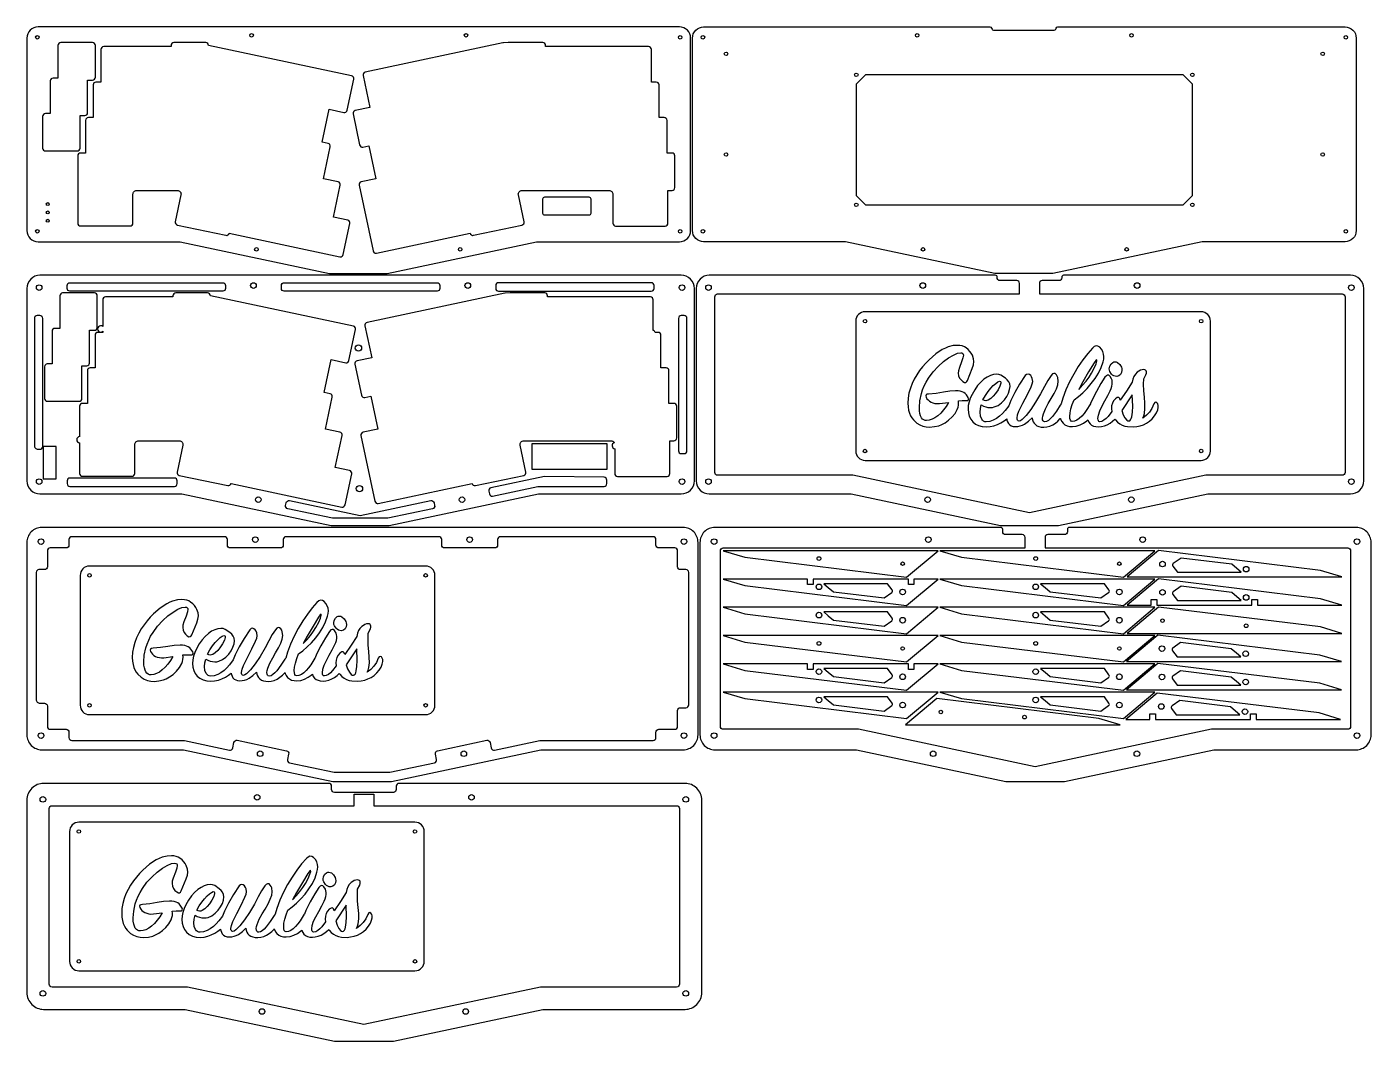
# Model space of a CAD drawing. Extents: x -1 to 1100, y 31 to 580.
# Drawn here: x -1 to 720, y 31 to 576 of the extents above; entities that cross this region are included whole.
import ezdxf

# ---------------------------------------------------------------- set-up
doc = ezdxf.new("R2010")
doc.units = 0
doc.header["$MEASUREMENT"] = 0
doc.layers.get('0').update_dxf_attribs({"linetype": 'CONTINUOUS'})
doc.layers.add('LAYER_1', color=7, linetype='CONTINUOUS')

msp = doc.modelspace()

# ---------------------------------------------------------------- linework, layer by layer
at = {"linetype": 'Continuous'}
for p, q in [((449.15, 549.84), (444.15, 544.84)), ((624.55, 544.84), (619.55, 549.84)), ((619.55, 549.84), (619.55, 549.84)), ((449.15, 480.1), (444.15, 485.1)), ((619.55, 480.1), (624.55, 485.1)), ((624.55, 485.1), (624.55, 485.1))]:
    msp.add_line(p, q, dxfattribs=at)
for points in [[(5, 575.61, 0.414214), (-1, 569.61), (-1, 565.11), (-1, 470.77), (-1, 466.27, 0.414214), (5, 460.27), (9.5, 460.27), (81.19, 460.27), (161.34, 443.23), (176.87, 443.23), (192.4, 443.23), (272.55, 460.27), (344.74, 460.27), (349.24, 460.27, 0.414214), (355.24, 466.27), (355.24, 470.77), (355.24, 569.61, 0.414214), (349.24, 575.61), (182.22, 575.61), (171.52, 575.61), (9.5, 575.61)], [(514.82, 575.61), (515.85, 575.61, -0.336584), (516.81, 574.88, 0.336584), (518.26, 573.78), (527.26, 573.78), (540.96, 573.78), (549.96, 573.78, 0.336584), (551.4, 574.88, -0.336584), (552.37, 575.61), (553.39, 575.61), (706.48, 575.61, -0.414214), (712.48, 569.61), (712.48, 470.77), (712.48, 466.27, -0.414214), (706.48, 460.27), (701.98, 460.27), (629.78, 460.27), (549.63, 443.23), (534.11, 443.23), (518.58, 443.23), (438.43, 460.27), (366.74, 460.27), (362.24, 460.27, -0.414214), (356.24, 466.27), (356.24, 470.77), (356.24, 565.11), (356.24, 569.61, -0.414214), (362.24, 575.61), (366.74, 575.61)], [(31.6, 529.53), (31.6, 547.08), (34.26, 547.08, 0.414214), (35.76, 548.58), (35.76, 565.64, 0.414214), (34.26, 567.14), (17.2, 567.14, 0.414214), (15.7, 565.64), (15.7, 548.09), (13.04, 548.09, 0.414214), (11.54, 546.59), (11.54, 529.04), (8.97, 529.04, 0.414214), (7.47, 527.54), (7.47, 510.48, 0.414214), (8.97, 508.98), (26.03, 508.98, 0.414214), (27.53, 510.48), (27.53, 528.03), (30.1, 528.03, 0.414214)], [(173.27, 549.31), (96.47, 565.63), (96.47, 565.64, 0.414214), (94.97, 567.14), (77.91, 567.14, 0.414214), (76.41, 565.64), (76.41, 565), (40.22, 565, 0.414214), (38.72, 563.5), (38.72, 545.95), (36.06, 545.95, 0.414214), (34.56, 544.45), (34.56, 526.9), (31.99, 526.9, 0.414214), (30.49, 525.4), (30.49, 507.85), (27.82, 507.85, 0.414214), (26.32, 506.35), (26.32, 470.24, 0.414214), (27.82, 468.74), (54.42, 468.74, 0.414214), (55.92, 470.24), (55.92, 485.79, -0.414214), (57.92, 487.79), (79.76, 487.79, -0.476976), (81.71, 485.37), (78.66, 471, 0.414214), (79.82, 469.22), (105.81, 463.7, 0.414214), (107.59, 464.85), (107.59, 464.85), (167.01, 452.22, 0.414214), (168.79, 453.38), (172.33, 470.07, 0.414214), (171.18, 471.85), (163.55, 473.47), (167.19, 490.64, 0.414214), (166.04, 492.42), (158.2, 494.08), (161.84, 511.25, 0.414214), (160.69, 513.03), (157.5, 513.71), (161.25, 531.35), (169.1, 529.68, 0.414214), (170.88, 530.84), (174.42, 547.53, 0.414214)], [(264.69, 469.22, 0.414214), (265.85, 471), (262.8, 485.37, -0.476976), (264.75, 487.79), (311.5, 487.79, -0.414214), (313.5, 485.79), (313.5, 470.19, 0.414214), (315, 468.69), (341.6, 468.69, 0.414214), (343.1, 470.19), (343.1, 487.79), (345.27, 487.79, 0.414214), (346.77, 489.29), (346.77, 506.35, 0.414214), (345.27, 507.85), (342.59, 507.85), (342.59, 525.4, 0.414214), (341.09, 526.9), (338.33, 526.9), (338.33, 544.45, 0.414214), (336.83, 545.95), (334.16, 545.95), (334.16, 563.5, 0.414214), (332.66, 565), (277.43, 565), (277.43, 565.64, 0.414214), (275.93, 567.14), (257.4, 567.14, 0.010008), (257.34, 567.14), (254.75, 567.03, 0.042377), (254.5, 567), (180.56, 551.29, 0.414214), (179.41, 549.51), (183.06, 532.33), (175.21, 530.67, 0.414214), (174.06, 528.89), (177.6, 512.2, 0.414214), (179.38, 511.04), (182.57, 511.72), (186.32, 494.08), (178.47, 492.41, 0.414214), (177.32, 490.64), (184.83, 455.31, 0.414214), (186.6, 454.15), (236.92, 464.85, 0.413431), (238.7, 463.7)], [(6, 442.23, 0.414214), (-1, 435.23), (-1, 430.73), (-1, 336.39), (-1, 331.89, 0.414214), (6, 324.89), (10.5, 324.89), (82.09, 324.89), (162.24, 307.86), (177.87, 307.86), (193.5, 307.86), (273.65, 324.89), (345.74, 324.89), (350.24, 324.89, 0.414214), (357.24, 331.89), (357.24, 336.39), (357.24, 435.23, 0.414214), (350.24, 442.23), (183.22, 442.23), (172.52, 442.23), (10.5, 442.23)], [(105.6, 435.23, -0.414214), (104.1, 433.73), (22.1, 433.73, -0.414214), (20.6, 435.23), (20.6, 436.73, -0.414214), (22.1, 438.23), (104.1, 438.23, -0.414214), (105.6, 436.73)], [(220.64, 435.23, -0.414214), (219.14, 433.73), (137.1, 433.73, -0.414214), (135.6, 435.23), (135.6, 436.73, -0.414214), (137.1, 438.23), (219.14, 438.23, -0.414214), (220.64, 436.73)], [(335.64, 436.73, 0.414214), (334.14, 438.23), (252.14, 438.23, 0.414214), (250.64, 436.73), (250.64, 435.23, 0.414214), (252.14, 433.73), (334.14, 433.73, 0.414214), (335.64, 435.23)], [(32.6, 395.15), (32.6, 412.7), (35.26, 412.7, 0.414214), (36.76, 414.2), (36.76, 431.26, 0.414214), (35.26, 432.76), (18.2, 432.76, 0.414214), (16.7, 431.26), (16.7, 413.71), (14.04, 413.71, 0.414214), (12.54, 412.21), (12.54, 394.66), (9.97, 394.66, 0.414214), (8.47, 393.16), (8.47, 376.1, 0.414214), (9.97, 374.6), (27.03, 374.6, 0.414214), (28.53, 376.1), (28.53, 393.65), (31.1, 393.65, 0.414214)], [(4.5, 420.63, 0.414214), (3, 419.13), (3, 350.86, 0.414214), (5, 348.86), (6, 348.86, 0.414214), (7.5, 350.36), (7.5, 419.13, 0.414214), (6, 420.63)], [(351.74, 346.49, 0.414214), (353.24, 347.99), (353.24, 419.13, 0.414214), (351.74, 420.63), (350.24, 420.63, 0.414214), (348.74, 419.13), (348.74, 347.99, 0.414214), (350.24, 346.49)], [(448.85, 342.9), (629.25, 342.9, 0.414214), (634.25, 347.9), (634.25, 417.64, 0.414214), (629.25, 422.64), (448.85, 422.64, 0.414214), (443.85, 417.64), (443.85, 347.9, 0.414214)], [(137.88, 318.66), (138.19, 320.12, -0.414214), (139.97, 321.28), (177.87, 313.22), (215.77, 321.28, -0.414214), (217.55, 320.12), (217.86, 318.66, -0.414214), (216.71, 316.88), (192.77, 311.79), (162.97, 311.79), (139.03, 316.88, -0.414214)], [(7, 306.86, 0.414214), (-1, 298.86), (-1, 294.36), (-1, 200.02), (-1, 195.52, 0.414214), (7, 187.52), (11.5, 187.52), (82.98, 187.52), (163.13, 170.48), (178.87, 170.48), (194.61, 170.48), (274.76, 187.52), (346.74, 187.52), (351.24, 187.52, 0.414214), (359.24, 195.52), (359.24, 298.86, 0.414214), (351.24, 306.86), (184.22, 306.86), (173.52, 306.86), (11.5, 306.86)], [(11.5, 198.52), (16.97, 198.52), (20.1, 198.52, -0.414214), (21.6, 197.02), (21.6, 194.02, 0.414214), (23.1, 192.52), (83.51, 192.52), (107.75, 187.36, 0.414214), (109.53, 188.52), (110.16, 191.45, -0.414214), (111.94, 192.61), (138.35, 186.99, -0.414214), (139.5, 185.22), (138.88, 182.28, 0.414214), (140.03, 180.5), (163.97, 175.41), (193.77, 175.41), (217.71, 180.5, 0.414214), (218.86, 182.28), (218.24, 185.22, -0.414214), (219.39, 186.99), (245.8, 192.61, -0.414214), (247.58, 191.45), (248.21, 188.52, 0.414214), (249.99, 187.36), (274.23, 192.52), (335.14, 192.52, 0.414214), (336.64, 194.02), (336.64, 197.02, -0.414214), (338.14, 198.52), (346.74, 198.52, 0.414214), (348.24, 200.02), (348.24, 208.61, -0.414214), (349.74, 210.11), (352.74, 210.11, 0.414214), (354.24, 211.61), (354.24, 282.76, 0.414214), (352.74, 284.26), (349.74, 284.26, -0.414214), (348.24, 285.76), (348.24, 294.36, 0.414214), (346.74, 295.86), (338.14, 295.86, -0.414214), (336.64, 297.36), (336.64, 300.36, 0.414214), (335.14, 301.86), (253.14, 301.86, 0.414214), (251.64, 300.36), (251.64, 297.36, -0.414214), (250.14, 295.86), (223.14, 295.86, -0.414214), (221.64, 297.36), (221.64, 300.36, 0.414214), (220.14, 301.86), (138.1, 301.86, 0.414214), (136.6, 300.36), (136.6, 297.36, -0.414214), (135.1, 295.86), (108.1, 295.86, -0.414214), (106.6, 297.36), (106.6, 300.36, 0.414214), (105.1, 301.86), (23.1, 301.86, 0.414214), (21.6, 300.36), (21.6, 297.36, -0.414214), (20.1, 295.86), (11.5, 295.86, 0.414214), (10, 294.36), (10, 285.76, -0.414214), (8.5, 284.26), (5.5, 284.26, 0.414214), (4, 282.76), (4, 214.49, 0.414214), (6, 212.49), (8.5, 212.49, -0.414214), (10, 210.99), (10, 210.11), (10, 200.02, 0.414214)], [(614.31, 287.54, 0.422708), (614.08, 286.13), (616.57, 282.79), (650.77, 282.79), (648.43, 284.78), (645.67, 287.12), (618.47, 290.46)], [(32.6, 206.4), (213, 206.4, 0.414214), (218, 211.4), (218, 281.14, 0.414214), (213, 286.14), (32.6, 286.14, 0.414214), (27.6, 281.14), (27.6, 211.4, 0.414214)], [(463.23, 271.92, 0.422708), (463.45, 273.34), (460.97, 276.68), (426.77, 276.68), (429.11, 274.69), (431.86, 272.34), (459.06, 269.01)], [(579.57, 271.92, 0.422708), (579.79, 273.34), (577.31, 276.68), (543.11, 276.68), (545.45, 274.69), (548.2, 272.34), (575.4, 269.01)], [(614.31, 272.36, 0.422708), (614.08, 270.95), (616.57, 267.61), (650.77, 267.61), (648.43, 269.6), (645.67, 271.94), (618.47, 275.28)], [(463.23, 256.74, 0.422708), (463.45, 258.16), (460.97, 261.5), (426.77, 261.5), (429.11, 259.51), (431.86, 257.17), (459.06, 253.83)], [(579.57, 256.74, 0.422708), (579.79, 258.16), (577.31, 261.5), (543.11, 261.5), (545.45, 259.51), (548.2, 257.17), (575.4, 253.83)], [(614.05, 242.14, 0.422708), (613.82, 240.72), (616.31, 237.38), (650.51, 237.38), (648.17, 239.37), (645.41, 241.71), (618.22, 245.05)], [(463.23, 226.38, 0.422708), (463.45, 227.8), (460.97, 231.14), (426.77, 231.14), (429.11, 229.15), (431.86, 226.81), (459.06, 223.47)], [(579.57, 226.38, 0.422708), (579.79, 227.8), (577.31, 231.14), (543.11, 231.14), (545.45, 229.15), (548.2, 226.81), (575.4, 223.47)], [(614.05, 226.96, 0.422708), (613.82, 225.54), (616.31, 222.2), (650.51, 222.2), (648.17, 224.19), (645.41, 226.54), (618.22, 229.88)], [(463.23, 211.21, 0.422708), (463.45, 212.62), (460.97, 215.96), (426.77, 215.96), (429.11, 213.97), (431.86, 211.63), (459.06, 208.29)], [(579.57, 211.21, 0.422708), (579.79, 212.62), (577.31, 215.96), (543.11, 215.96), (545.45, 213.97), (548.2, 211.63), (575.4, 208.29)], [(613.64, 211.06, 0.422708), (613.42, 209.64), (615.9, 206.3), (650.1, 206.3), (647.76, 208.29), (645.01, 210.63), (617.81, 213.97)], [(197.22, 167.98), (197.22, 166.15, -0.414214), (195.72, 164.65), (164.02, 164.65, -0.414214), (162.52, 166.15), (162.52, 167.98, 0.414214), (161.02, 169.48), (12.5, 169.48), (8, 169.48, 0.414214), (-1, 160.48), (-1, 155.98), (-1, 61.64), (-1, 57.14, 0.414214), (8, 48.14), (12.5, 48.14), (83.88, 48.14), (164.03, 31.1), (179.87, 31.1), (195.71, 31.1), (275.86, 48.14), (347.74, 48.14), (352.24, 48.14, 0.414214), (361.24, 57.14), (361.24, 61.64), (361.24, 160.48, 0.414214), (352.24, 169.48), (198.72, 169.48, 0.414214)], [(174.59, 157.48), (174.59, 163.65), (185.15, 163.65), (185.15, 157.48), (185.22, 157.48), (347.74, 157.48, -0.414214), (349.24, 155.98), (349.24, 61.64, -0.414214), (347.74, 60.14), (274.6, 60.14), (179.87, 40), (85.14, 60.14), (12.5, 60.14, -0.414214), (11, 61.64), (11, 155.98, -0.414214), (12.5, 157.48), (174.52, 157.48)], [(26.9, 68.9), (207.3, 68.9, 0.414214), (212.3, 73.9), (212.3, 143.64, 0.414214), (207.3, 148.64), (26.9, 148.64, 0.414214), (21.9, 143.64), (21.9, 73.9, 0.414214)]]:
    msp.add_lwpolyline(points, format="xyb", close=True, dxfattribs=at)
for points in [[(619.55, 549.84), (449.15, 549.84)], [(444.15, 544.84), (444.15, 485.1)], [(624.55, 485.1), (624.55, 544.84)], [(449.15, 480.1), (619.55, 480.1)]]:
    msp.add_lwpolyline(points, dxfattribs=at)
msp.add_lwpolyline([(300.78, 474.66, 0.414214), (301.78, 475.66), (301.78, 483.12, 0.414214), (300.78, 484.12), (276.78, 484.12, 0.414214), (275.78, 483.12), (275.78, 475.66, 0.414214), (276.78, 474.66)], format="xyb", close=True)
for points in [[(518.26, 442.23), (369.74, 442.23), (365.24, 442.23, 0.414214), (358.24, 435.23), (358.24, 430.73), (358.24, 336.39), (358.24, 331.89, 0.414214), (365.24, 324.89), (369.74, 324.89), (441.33, 324.89), (521.48, 307.86), (537.11, 307.86), (552.74, 307.86), (632.89, 324.89), (704.98, 324.89), (709.48, 324.89, 0.414214), (716.48, 331.89), (716.48, 336.39), (716.48, 435.23, 0.414214), (709.48, 442.23), (555.96, 442.23)], [(531.76, 432.23), (531.76, 437.9, 0.414214), (530.26, 439.4), (521.26, 439.4, -0.453311), (519.77, 441.1, 0.453311), (518.78, 442.23), (518.26, 442.23)], [(555.96, 442.23), (555.46, 442.23, 0.414214), (554.46, 441.23), (554.46, 440.9, -0.414214), (552.96, 439.4), (543.96, 439.4, 0.414214), (542.46, 437.9), (542.46, 432.23)], [(27.32, 352.22), (27.32, 335.86, 0.414214), (28.82, 334.36), (55.42, 334.36, 0.414214), (56.92, 335.86), (56.92, 351.41, -0.414214), (58.92, 353.41), (80.76, 353.41, -0.476976), (82.71, 351), (79.66, 336.62, 0.414214), (80.82, 334.85), (106.81, 329.32, 0.414214), (108.59, 330.47), (108.59, 330.48), (168.01, 317.85, 0.414214), (169.79, 319), (173.33, 335.69, 0.414214), (172.18, 337.47), (164.55, 339.09), (168.19, 356.26, 0.414214), (167.04, 358.04), (159.2, 359.71), (162.84, 376.87, 0.414214), (161.69, 378.65), (158.5, 379.33), (162.25, 396.98), (170.1, 395.31, 0.414214), (171.88, 396.46), (175.42, 413.15, 0.414214), (174.27, 414.93), (97.47, 431.25), (97.47, 431.26, 0.414214), (95.97, 432.76), (78.91, 432.76, 0.414214), (77.41, 431.26), (77.41, 430.62), (41.22, 430.62, 0.414214), (39.72, 429.12), (39.72, 414.72)], [(335.16, 412.69), (335.16, 429.12, 0.414214), (333.66, 430.62), (278.43, 430.62), (278.43, 431.26, 0.414214), (276.93, 432.76), (258.4, 432.76, 0.010008), (258.34, 432.76), (255.75, 432.66, 0.042377), (255.5, 432.63), (181.56, 416.91, 0.414214), (180.41, 415.13), (184.06, 397.96), (176.21, 396.29, 0.414214), (175.06, 394.51), (178.6, 377.82, 0.414214), (180.38, 376.67), (183.57, 377.35), (187.32, 359.71), (179.47, 358.04, 0.414214), (178.32, 356.26), (185.83, 320.93, 0.414214), (187.6, 319.78), (237.92, 330.47, 0.413431), (239.7, 329.32), (265.69, 334.85, 0.414214), (266.85, 336.62), (263.8, 351, -0.476976), (265.75, 353.41), (312.5, 353.41, -0.277365), (314.26, 352.35, -0.277365)], [(542.46, 432.23), (704.98, 432.23, -0.414214), (706.48, 430.73), (706.48, 336.39, -0.414214), (704.98, 334.89), (631.84, 334.89), (537.11, 314.76), (442.38, 334.89), (369.74, 334.89, -0.414214), (368.24, 336.39), (368.24, 430.73, -0.414214), (369.74, 432.23), (531.76, 432.23)], [(39.72, 412.18), (39.72, 411.57), (37.06, 411.57, 0.414214), (35.56, 410.07), (35.56, 392.52), (32.99, 392.52, 0.414214), (31.49, 391.02), (31.49, 373.47), (28.82, 373.47, 0.414214), (27.32, 371.97), (27.32, 355.61)], [(314.5, 349.07), (314.5, 335.81, 0.414214), (316, 334.31), (342.6, 334.31, 0.414214), (344.1, 335.81), (344.1, 353.41), (346.27, 353.41, 0.414214), (347.77, 354.91), (347.77, 371.97, 0.414214), (346.27, 373.47), (343.59, 373.47), (343.59, 391.02, 0.414214), (342.09, 392.52), (339.33, 392.52), (339.33, 410.07, 0.414214), (337.83, 411.57), (336.28, 411.57)], [(79.66, 331.89, 0.414214), (78.16, 333.39), (22.1, 333.39, 0.414214), (20.6, 331.89), (20.6, 330.39, 0.414214), (22.1, 328.89), (78.16, 328.89, 0.414214), (79.66, 330.39), (79.66, 331.89)], [(310.28, 332.29, 0.410067), (308.8, 333.79), (276.78, 334.25), (248.05, 328.14, 0.414214), (246.9, 326.36), (247.21, 324.89, 0.414214), (248.99, 323.74), (273.23, 328.89), (308.78, 328.89, 0.414214), (310.28, 330.39), (310.28, 332.29)], [(521.26, 306.86), (372.74, 306.86), (368.24, 306.86, 0.414214), (360.24, 298.86), (360.24, 294.36), (360.24, 200.02), (360.24, 195.52, 0.414214), (368.24, 187.52), (372.74, 187.52), (444.22, 187.52), (524.37, 170.48), (540.11, 170.48), (555.84, 170.48), (635.99, 187.52), (707.98, 187.52), (712.48, 187.52, 0.414214), (720.48, 195.52), (720.48, 200.02), (720.48, 298.86, 0.414214), (712.48, 306.86), (558.96, 306.86)], [(534.76, 295.86), (534.76, 301.53, 0.414214), (533.26, 303.03), (524.26, 303.03, -0.414214), (522.76, 304.53), (522.76, 305.86, 0.414214), (521.76, 306.86), (521.26, 306.86)], [(558.96, 306.86), (558.46, 306.86, 0.414214), (557.46, 305.86), (557.46, 304.53, -0.414214), (555.96, 303.03), (546.96, 303.03, 0.414214), (545.46, 301.53), (545.46, 295.86)], [(545.46, 295.86), (707.98, 295.86, -0.414214), (709.48, 294.36), (709.48, 200.02, -0.414214), (707.98, 198.52), (634.84, 198.52), (540.11, 178.38), (445.38, 198.52), (372.74, 198.52, -0.414214), (371.24, 200.02), (371.24, 294.36, -0.414214), (372.74, 295.86), (534.76, 295.86)]]:
    msp.add_lwpolyline(points, format="xyb", dxfattribs=at)
for points in [[(14.72, 334.95), (14.72, 350.26), (11.22, 350.26), (7.72, 350.26), (7.72, 334.95), (7.72, 332.95), (11.22, 332.95), (14.72, 332.95)], [(310.28, 338.02), (270.28, 338.02), (270.28, 352.02), (310.28, 352.02)], [(471.18, 280.18), (488.08, 294.36), (372.74, 294.36), (384.25, 290.85)], [(587.52, 280.18), (604.42, 294.36), (489.08, 294.36), (500.59, 290.85)], [(606.35, 294.47), (589.46, 280.29), (704.8, 280.29), (693.29, 283.79)], [(421.05, 276.18), (418.05, 276.18), (418.05, 279.18), (372.74, 279.18), (384.25, 275.67), (471.18, 265), (488.08, 279.18), (475.1, 279.18), (475.1, 276.18), (472.1, 276.18), (472.1, 279.18), (421.05, 279.18)], [(587.52, 265), (604.42, 279.18), (489.08, 279.18), (500.59, 275.67)], [(656.48, 268.11), (659.48, 268.11), (659.48, 265.11), (704.8, 265.11), (693.29, 268.61), (606.35, 279.29), (589.46, 265.11), (602.43, 265.11), (602.43, 268.11), (605.43, 268.11), (605.43, 265.11), (656.48, 265.11)], [(471.18, 249.82), (488.08, 264), (372.74, 264), (384.25, 260.49)], [(587.52, 249.82), (604.42, 264), (489.08, 264), (500.59, 260.49)], [(606.35, 264.11), (589.46, 249.93), (704.8, 249.93), (693.29, 253.43)], [(471.18, 234.64), (488.08, 248.82), (372.74, 248.82), (384.25, 245.31)], [(587.52, 234.64), (604.42, 248.82), (489.08, 248.82), (500.59, 245.31)], [(606.09, 249.06), (589.2, 234.88), (704.54, 234.88), (693.03, 238.39)], [(421.05, 230.64), (418.05, 230.64), (418.05, 233.64), (372.74, 233.64), (384.25, 230.14), (471.18, 219.46), (488.08, 233.64), (475.1, 233.64), (475.1, 230.64), (472.1, 230.64), (472.1, 233.64), (421.05, 233.64)], [(587.52, 219.46), (604.42, 233.64), (489.08, 233.64), (500.59, 230.14)], [(606.09, 233.88), (589.2, 219.7), (704.54, 219.7), (693.03, 223.21)], [(471.18, 204.28), (488.08, 218.46), (372.74, 218.46), (384.25, 214.96)], [(587.52, 204.28), (604.42, 218.46), (489.08, 218.46), (500.59, 214.96)], [(655.82, 206.8), (658.82, 206.8), (658.82, 203.8), (704.13, 203.8), (692.62, 207.3), (605.69, 217.98), (588.79, 203.8), (601.77, 203.8), (601.77, 206.8), (604.77, 206.8), (604.77, 203.8), (655.82, 203.8)], [(487.4, 215.05), (470.51, 200.87), (585.85, 200.87), (574.34, 204.37)]]:
    msp.add_lwpolyline(points, close=True, dxfattribs=at)
for centre, radius in [((4.6, 570.01), 0.95), ((119.6, 571.11), 0.95), ((234.64, 571.11), 0.95), ((349.64, 570.01), 0.95), ((361.84, 570.01), 0.95), ((476.84, 571.11), 0.95), ((591.88, 571.11), 0.95), ((706.88, 570.01), 0.95), ((374.24, 561.13), 0.95), ((694.48, 561.13), 0.95), ((444.15, 549.84), 0.95), ((624.55, 549.84), 0.95), ((374.24, 507.08), 0.95), ((694.48, 507.08), 0.95), ((10.22, 480.49), 0.8), ((10.22, 475.99), 0.8), ((444.15, 480.1), 0.95), ((624.55, 480.1), 0.95), ((10.22, 471.49), 0.8), ((4.6, 465.87), 0.95), ((349.64, 465.87), 0.95), ((361.84, 465.87), 0.95), ((706.88, 465.87), 0.95), ((122.2, 456.15), 0.95), ((231.54, 456.15), 0.95), ((479.94, 456.15), 0.95), ((589.27, 456.15), 0.95), ((5.6, 435.63), 1.5), ((120.6, 436.73), 1.5), ((235.64, 436.73), 1.5), ((350.64, 435.63), 1.5), ((364.84, 435.63), 1.5), ((479.84, 436.73), 1.5), ((594.88, 436.73), 1.5), ((709.88, 435.63), 1.5), ((448.85, 417.64), 0.95), ((629.25, 417.64), 0.95), ((176.97, 403.19), 1.7), ((448.85, 347.9), 0.95), ((629.25, 347.9), 0.95), ((5.6, 331.49), 1.5), ((350.64, 331.49), 1.5), ((364.84, 331.49), 1.5), ((709.88, 331.49), 1.5), ((177.49, 327.72), 1.7), ((123.2, 321.78), 1.5), ((232.54, 321.78), 1.5), ((482.44, 321.78), 1.5), ((591.77, 321.78), 1.5), ((6.6, 299.26), 1.5), ((121.6, 300.36), 1.5), ((236.64, 300.36), 1.5), ((351.64, 299.26), 1.5), ((367.84, 299.26), 1.5), ((482.84, 300.36), 1.5), ((597.88, 300.36), 1.5), ((712.88, 299.26), 1.5), ((424.12, 290.17), 1), ((540.46, 290.17), 1), ((608.5, 287.22), 1.5), ((32.6, 281.14), 0.95), ((213, 281.14), 0.95), ((469.03, 287.42), 0.95), ((585.37, 287.42), 0.95), ((653.42, 284.47), 1.5), ((424.12, 274.99), 1.5), ((540.46, 274.99), 1.5), ((469.03, 272.25), 1.5), ((585.37, 272.25), 1.5), ((608.5, 272.04), 1.5), ((653.42, 269.29), 1.5), ((424.12, 259.81), 1.5), ((540.46, 259.81), 1.5), ((469.03, 257.07), 1.5), ((585.37, 257.07), 1.5), ((608.5, 256.86), 0.95), ((653.42, 254.11), 1), ((424.12, 244.63), 1), ((540.46, 244.63), 1), ((469.03, 241.89), 0.95), ((585.37, 241.89), 0.95), ((608.24, 241.81), 1.5), ((653.16, 239.07), 1.5), ((424.12, 229.46), 1.5), ((540.46, 229.46), 1.5), ((469.03, 226.71), 1.5), ((585.37, 226.71), 1.5), ((608.24, 226.63), 1.5), ((653.16, 223.89), 1.5), ((32.6, 211.4), 0.95), ((213, 211.4), 0.95), ((424.12, 214.28), 1.5), ((469.03, 211.53), 1.5), ((540.46, 214.28), 1.5), ((585.37, 211.53), 1.5), ((607.84, 210.73), 1.5), ((652.75, 207.98), 1.5), ((489.55, 207.8), 0.95), ((534.47, 205.05), 1), ((6.6, 195.11), 1.5), ((351.64, 195.11), 1.5), ((367.84, 195.11), 1.5), ((712.88, 195.11), 1.5), ((124.2, 185.4), 1.5), ((233.54, 185.4), 1.5), ((485.44, 185.4), 1.5), ((594.77, 185.4), 1.5), ((7.6, 160.88), 1.5), ((122.6, 161.98), 1.5), ((237.64, 161.98), 1.5), ((352.64, 160.88), 1.5), ((26.9, 143.64), 0.95), ((207.3, 143.64), 0.95), ((26.9, 73.9), 0.95), ((207.3, 73.9), 0.95), ((7.6, 56.74), 1.5), ((352.64, 56.74), 1.5), ((125.2, 47.02), 1.5), ((234.54, 47.02), 1.5)]:
    msp.add_circle(centre, radius, dxfattribs=at)
for centre, start, end in [((38.59, 413.45), 48.1698, 311.8302), ((334.65, 411.07), 17.28284, 72.71463), ((27.47, 353.92), 95.18857, 264.81143), ((314.81, 350.74), 108.86552, 259.29679)]:
    msp.add_arc(centre, 1.7, start, end, dxfattribs=at)
at = {"layer": 'LAYER_1'}
for points in [[(503.29, 378.08), (502.65, 378.72), (501.89, 379.26), (500.99, 379.7), (499.96, 380.03), (498.78, 380.22), (497.45, 380.27), (494.3, 380.02), (490.94, 379.51), (487.01, 378.85), (482.93, 378.49), (482.09, 378.36), (481.61, 378.02), (481.47, 377.47), (481.63, 376.77), (482.09, 376.01), (482.69, 375.31), (483.42, 374.69), (484.27, 374.16), (485.25, 373.75), (486.34, 373.47), (487.53, 373.33), (488.82, 373.35), (493.61, 374.04), (492.33, 371.89), (490.93, 369.96), (489.45, 368.29), (487.91, 366.88), (486.35, 365.75), (484.81, 364.93), (483.32, 364.42), (481.9, 364.25), (481.11, 364.33), (480.37, 364.61), (479.71, 365.09), (479.13, 365.79), (478.66, 366.75), (478.3, 367.97), (478.08, 369.48), (478, 371.3), (478.26, 374.83), (479.11, 378.73), (479.78, 380.78), (480.63, 382.86), (481.68, 384.95), (482.93, 387.04), (485.41, 390.39), (488.13, 393.35), (490.94, 395.89), (493.71, 397.94), (496.27, 399.45), (498.5, 400.38), (500.24, 400.66), (500.88, 400.55), (501.35, 400.26), (501.56, 399.92), (501.65, 399.45), (501.42, 398.02), (500.7, 395.82), (499.5, 392.66), (498.99, 390.93), (498.88, 389.71), (499.08, 388.26), (499.63, 387.04), (500.41, 386.04), (501.35, 385.2), (502.23, 384.72), (502.94, 384.75), (503.47, 385.14), (503.81, 385.74), (506.41, 392.18), (507.09, 394.18), (507.3, 395.88), (507.11, 397.48), (506.45, 399.4), (505.89, 400.41), (505.17, 401.42), (504.25, 402.41), (503.13, 403.34), (502.16, 403.89), (501.03, 404.3), (499.79, 404.55), (498.47, 404.64), (496.15, 404.48), (493.47, 403.82), (491.96, 403.2), (490.32, 402.35), (486.83, 400.02), (483.23, 396.94), (481.46, 395.14), (479.76, 393.19), (478.14, 391.1), (476.65, 388.88), (475.3, 386.55), (474.13, 384.12), (473.17, 381.6), (472.45, 379), (472, 376.34), (471.84, 373.62), (471.94, 371.61), (472.22, 369.82), (472.67, 368.24), (473.26, 366.85), (473.97, 365.64), (474.79, 364.59), (476.63, 362.94), (478.26, 361.91), (479.95, 361.23), (481.7, 360.87), (483.48, 360.75), (486.14, 360.98), (488.54, 361.51), (490.05, 362.1), (491.84, 363.11), (493.73, 364.5), (495.57, 366.19), (497.18, 368.13), (498.39, 370.28), (498.8, 371.41), (499.04, 372.56), (499.1, 373.74), (498.95, 374.93), (501.05, 375.04), (502.79, 374.99), (503.88, 375.04), (504.38, 375.35), (504.44, 375.87), (504.22, 376.57), (504.22, 376.57)], [(573.22, 396.9), (573.22, 396.9), (572.74, 396.5), (571.8, 395.18), (568.84, 390.33), (565.71, 384.98), (563.56, 381.02), (565.65, 383.22), (567.5, 385.44), (569.09, 387.63), (570.41, 389.71), (571.89, 392.44), (572.84, 394.67), (573.28, 396.21)], [(579.96, 392.11), (579.96, 392.11), (580.21, 393.5), (580.87, 394.68), (581.83, 395.5), (582.39, 395.73), (582.97, 395.81), (583.68, 395.7), (584.37, 395.39), (585.57, 394.33), (586.42, 392.89), (586.65, 392.12), (586.74, 391.36), (586.55, 390.04), (586.01, 388.95), (585.15, 388.21), (584, 387.93), (583.19, 388.03), (582.44, 388.29), (581.76, 388.7), (581.16, 389.23), (580.28, 390.56), (580.04, 391.32)], [(521.73, 384.92), (521.72, 384.36), (521.24, 382.78), (520.23, 380.82), (518.87, 378.76), (517.71, 377.37), (516.38, 376.12), (514.98, 375.21), (514.31, 374.95), (513.67, 374.86), (512.94, 374.97), (512.16, 375.34), (513.47, 377.68), (514.87, 379.78), (516.31, 381.58), (517.7, 383.07), (518.99, 384.22), (520.11, 384.98), (520.98, 385.34), (521.54, 385.26), (521.54, 385.26)], [(590.46, 364.04), (590.46, 364.04), (590.96, 364.2), (591.39, 364.64), (591.74, 365.36), (592.03, 366.31), (592.4, 368.81), (592.51, 371.91), (592.31, 378.14), (586.7, 369.65), (587.42, 367.42), (588.32, 365.64), (589.35, 364.46), (589.9, 364.15)], [(87.04, 241.58), (86.4, 242.22), (85.64, 242.76), (84.75, 243.2), (83.71, 243.52), (82.53, 243.71), (81.2, 243.76), (78.05, 243.52), (74.7, 243.01), (70.77, 242.34), (66.69, 241.98), (65.85, 241.86), (65.37, 241.51), (65.22, 240.97), (65.38, 240.27), (65.84, 239.5), (66.44, 238.8), (67.17, 238.18), (68.03, 237.66), (69.01, 237.25), (70.09, 236.97), (71.28, 236.83), (72.57, 236.85), (77.37, 237.53), (76.09, 235.38), (74.69, 233.46), (73.2, 231.79), (71.67, 230.38), (70.11, 229.25), (68.57, 228.43), (67.07, 227.92), (65.66, 227.74), (64.86, 227.83), (64.12, 228.1), (63.46, 228.58), (62.89, 229.29), (62.41, 230.25), (62.06, 231.47), (61.83, 232.98), (61.76, 234.8), (62.02, 238.32), (62.86, 242.23), (63.53, 244.28), (64.38, 246.36), (65.43, 248.45), (66.69, 250.54), (69.16, 253.89), (71.88, 256.85), (74.7, 259.39), (77.46, 261.44), (80.03, 262.95), (82.25, 263.88), (83.99, 264.16), (84.64, 264.05), (85.1, 263.76), (85.32, 263.41), (85.4, 262.94), (85.18, 261.52), (84.46, 259.32), (83.25, 256.16), (82.74, 254.43), (82.64, 253.21), (82.84, 251.76), (83.38, 250.54), (84.17, 249.53), (85.1, 248.69), (85.99, 248.22), (86.69, 248.25), (87.22, 248.64), (87.57, 249.24), (90.17, 255.68), (90.84, 257.68), (91.06, 259.37), (90.87, 260.98), (90.2, 262.9), (89.65, 263.91), (88.92, 264.92), (88, 265.9), (86.88, 266.84), (85.91, 267.39), (84.79, 267.79), (83.54, 268.05), (82.23, 268.14), (79.91, 267.98), (77.23, 267.32), (75.71, 266.7), (74.08, 265.85), (70.58, 263.52), (66.98, 260.43), (65.22, 258.64), (63.51, 256.69), (61.9, 254.6), (60.4, 252.38), (59.05, 250.05), (57.89, 247.62), (56.93, 245.1), (56.21, 242.5), (55.75, 239.84), (55.59, 237.12), (55.69, 235.11), (55.98, 233.32), (56.42, 231.73), (57.01, 230.35), (57.73, 229.14), (58.54, 228.09), (60.39, 226.44), (62.01, 225.41), (63.71, 224.73), (65.45, 224.36), (67.23, 224.25), (69.89, 224.47), (72.3, 225.01), (73.81, 225.6), (75.59, 226.61), (77.49, 227.99), (79.33, 229.69), (80.94, 231.63), (82.15, 233.78), (82.55, 234.9), (82.79, 236.06), (82.85, 237.23), (82.71, 238.42), (84.8, 238.54), (86.54, 238.49), (87.63, 238.54), (88.13, 238.84), (88.2, 239.37), (87.98, 240.07), (87.98, 240.07)], [(156.97, 260.4), (156.97, 260.4), (156.5, 260), (155.55, 258.68), (152.59, 253.83), (149.47, 248.48), (147.32, 244.52), (149.41, 246.71), (151.25, 248.94), (152.84, 251.13), (154.16, 253.21), (155.64, 255.94), (156.59, 258.17), (157.03, 259.71)], [(163.71, 255.61), (163.71, 255.61), (163.96, 256.99), (164.63, 258.18), (165.59, 259), (166.14, 259.22), (166.72, 259.31), (167.44, 259.2), (168.12, 258.89), (169.33, 257.82), (170.17, 256.39), (170.41, 255.62), (170.49, 254.85), (170.3, 253.54), (169.76, 252.45), (168.9, 251.71), (167.75, 251.43), (166.95, 251.52), (166.2, 251.79), (165.51, 252.19), (164.91, 252.72), (164.04, 254.06), (163.8, 254.82)], [(105.48, 248.42), (105.48, 247.86), (104.99, 246.28), (103.99, 244.31), (102.63, 242.26), (101.47, 240.87), (100.13, 239.61), (98.74, 238.71), (98.06, 238.45), (97.43, 238.36), (96.7, 238.47), (95.92, 238.83), (97.22, 241.18), (98.63, 243.27), (100.06, 245.08), (101.46, 246.57), (102.75, 247.72), (103.86, 248.48), (104.74, 248.84), (105.3, 248.76), (105.3, 248.76)], [(174.22, 227.54), (174.22, 227.54), (174.72, 227.69), (175.14, 228.14), (175.5, 228.86), (175.78, 229.81), (176.15, 232.3), (176.27, 235.41), (176.06, 241.64), (170.45, 233.15), (171.17, 230.92), (172.08, 229.14), (173.11, 227.96), (173.65, 227.65)]]:
    msp.add_lwpolyline(points, close=True, dxfattribs=at)
for points in [[(554.2, 373.28), (553.62, 372.6), (551.61, 369.37), (549.43, 366.46), (548.34, 365.28), (547.29, 364.37), (546.3, 363.77), (545.4, 363.56), (544.82, 363.69), (544.42, 364.06), (544.18, 364.66), (544.1, 365.48), (544.22, 366.56), (544.55, 367.8), (545.68, 370.54), (547.19, 373.39), (548.75, 376.02), (550.36, 378.82), (551.57, 381.29), (552.33, 383.45), (552.59, 385.33), (552.33, 387.32), (552.01, 388.14), (551.56, 388.89), (550.9, 389.5), (550.18, 389.61), (549.42, 389.26), (548.69, 388.48), (546.92, 385.83), (545.13, 382.58), (543.05, 378.68), (540.4, 374.1), (537.79, 370.21), (535.31, 366.98), (533.15, 364.78), (532.25, 364.18), (531.5, 363.97), (531.02, 364.09), (530.68, 364.41), (530.49, 364.92), (530.44, 365.58), (530.71, 367.26), (531.43, 369.24), (533.6, 373.58), (536.03, 378.18), (538.01, 382.32), (538.61, 383.99), (538.83, 385.26), (538.6, 386.86), (538.28, 387.66), (537.8, 388.41), (537.12, 389.01), (536.35, 389.23), (535.58, 389.05), (534.86, 388.41), (531.83, 383.83), (529.21, 379.24), (527.1, 374.95), (525.99, 372.22), (524.05, 369.63), (522.63, 368.06), (521.07, 366.62), (519.41, 365.39), (517.64, 364.42), (515.8, 363.79), (513.88, 363.56), (513.15, 363.66), (512.5, 363.94), (511.93, 364.39), (511.46, 365), (510.81, 366.62), (510.59, 368.7), (510.74, 370.66), (511.21, 372.74), (512.4, 372.07), (513.61, 371.6), (514.84, 371.32), (516.07, 371.23), (517.18, 371.31), (518.25, 371.55), (520.27, 372.42), (522.07, 373.72), (523.63, 375.34), (524.91, 377.15), (525.87, 379.03), (526.47, 380.86), (526.68, 382.53), (526.68, 382.53), (526.49, 383.89), (525.99, 385.06), (525.2, 386.04), (524.23, 386.94), (521.75, 388.62), (520.65, 389.05), (519.35, 389.17), (517.8, 389), (516.14, 388.49), (514.41, 387.64), (512.66, 386.44), (510.93, 384.91), (509.26, 383.04), (507.7, 380.83), (506.28, 378.28), (505.34, 376.24), (504.68, 374.24), (504.28, 372.29), (504.15, 370.41), (504.32, 368.42), (504.8, 366.59), (505.6, 364.95), (506.7, 363.54), (508.1, 362.38), (509.79, 361.52), (511.76, 360.99), (514.01, 360.82), (516.02, 360.99), (518, 361.43), (519.93, 362.11), (521.78, 363.01), (523.52, 364.11), (524.9, 365.2), (524.99, 364.46), (525.34, 363.52), (525.85, 362.7), (526.51, 362.01), (527.35, 361.48), (528.37, 361.14), (529.59, 361.03), (530.87, 361.12), (532.12, 361.4), (533.32, 361.84), (534.47, 362.41), (536.6, 363.92), (538.49, 365.75), (538.67, 364.65), (539.03, 363.66), (539.56, 362.79), (540.26, 362.06), (541.13, 361.48), (542.19, 361.04), (543.43, 360.78), (544.85, 360.68), (546.45, 360.84), (548.03, 361.29), (549.57, 362), (551.04, 362.92), (552.4, 364.02), (553.62, 365.28), (553.74, 365.43), (553.83, 365.04), (554.41, 363.82), (555.19, 362.82), (556.16, 362.03), (557.32, 361.48), (558.65, 361.14), (560.14, 361.03), (562.26, 361.27), (564.27, 361.94), (566.14, 362.91), (567.83, 364.09), (568.47, 364.64), (568.54, 364.36), (568.99, 363.36), (569.63, 362.52), (570.47, 361.83), (571.5, 361.32), (572.75, 361), (574.21, 360.89), (575.75, 361.02), (577.31, 361.41), (578.86, 362.03), (580.36, 362.87), (581.76, 363.91), (582.93, 365.04), (583.2, 364.62), (584.3, 363.43), (585.52, 362.49), (586.85, 361.79), (588.26, 361.29), (589.74, 360.98), (592.79, 360.82), (594.69, 361.01), (596.55, 361.42), (598.32, 362.05), (600, 362.9), (601.56, 363.97), (602.98, 365.24), (604.24, 366.73), (605.32, 368.42), (605.99, 369.96), (606.25, 371.32), (606.21, 372.42), (606, 373.15), (605.55, 373.83), (604.99, 374.15), (604.4, 373.96), (603.88, 373.15), (602.82, 370.82), (601.49, 368.84), (599.86, 367.13), (597.92, 365.61), (598.41, 366.81), (598.76, 368.1), (599.09, 370.75), (599.03, 373.66), (598.76, 376.82), (598.47, 380.19), (598.33, 383.76), (598.47, 386.63), (599.6, 388.89), (599.85, 389.75), (599.89, 390.44), (599.75, 390.97), (599.43, 391.34), (598.96, 391.56), (598.33, 391.63), (597.53, 391.54), (596.68, 391.27), (595.82, 390.82), (594.98, 390.19), (593.94, 389.16), (593.16, 387.96), (592.62, 386.54), (592.31, 384.85), (589.27, 380.09), (585.87, 375.13), (585.57, 376.12), (585.01, 376.59), (584.23, 376.55), (583.27, 375.95), (582.29, 374.86), (581.61, 373.56), (581.21, 372.13), (581.08, 370.61), (581.08, 370.61), (581.27, 369.16), (579.33, 366.5), (578.2, 365.33), (577.06, 364.42), (575.95, 363.84), (574.89, 363.63), (574.41, 363.74), (574.1, 364.07), (573.92, 364.61), (573.86, 365.34), (574.11, 367.22), (574.82, 369.45), (576.01, 371.88), (577.58, 374.78), (579.17, 377.72), (580.44, 380.27), (581, 381.52), (581.36, 382.73), (581.54, 383.86), (581.56, 384.9), (581.43, 385.86), (581.18, 386.7), (580.37, 388), (579.71, 388.55), (579.05, 388.66), (578.37, 388.32), (577.63, 387.52), (575.45, 384.15), (573.01, 379.84), (570.72, 375.3), (569.89, 373.34), (569.79, 373.21), (567.62, 369.65), (566.4, 368.04), (565.14, 366.61), (563.85, 365.41), (562.55, 364.49), (561.29, 363.9), (560.07, 363.7), (559.49, 363.91), (559.09, 364.49), (558.85, 365.37), (558.77, 366.5), (558.93, 368.43), (559.39, 370.58), (560.1, 372.94), (561.03, 375.47), (563.34, 377.17), (565.71, 379.2), (568.06, 381.51), (570.3, 384.07), (572.36, 386.81), (574.15, 389.7), (575.61, 392.69), (576.64, 395.74), (576.97, 397.25), (577.05, 398.61), (577.05, 398.61), (576.91, 399.96), (576.49, 401.29), (575.78, 402.53), (574.79, 403.61), (573.83, 404.24), (572.87, 404.32), (571.92, 403.93), (570.96, 403.13), (568.41, 400.24), (565.83, 396.9), (563.3, 393.2), (560.88, 389.21), (558.66, 385.02), (556.7, 380.71), (555.07, 376.36), (554.19, 373.27)], [(137.96, 236.78), (137.37, 236.1), (135.36, 232.86), (133.19, 229.96), (132.1, 228.78), (131.04, 227.86), (130.06, 227.27), (129.15, 227.06), (128.58, 227.18), (128.17, 227.55), (127.93, 228.16), (127.85, 228.98), (127.97, 230.06), (128.3, 231.3), (129.44, 234.04), (130.94, 236.89), (132.51, 239.52), (134.12, 242.32), (135.32, 244.79), (136.08, 246.95), (136.34, 248.83), (136.09, 250.82), (135.77, 251.64), (135.32, 252.39), (134.66, 253), (133.93, 253.11), (133.18, 252.76), (132.44, 251.98), (130.67, 249.33), (128.89, 246.07), (126.81, 242.18), (124.16, 237.6), (121.54, 233.71), (119.06, 230.48), (116.91, 228.28), (116.01, 227.68), (115.26, 227.47), (114.77, 227.58), (114.44, 227.91), (114.25, 228.42), (114.2, 229.08), (114.47, 230.76), (115.19, 232.74), (117.35, 237.07), (119.78, 241.68), (121.76, 245.82), (122.36, 247.48), (122.58, 248.76), (122.35, 250.36), (122.03, 251.16), (121.56, 251.91), (120.87, 252.51), (120.11, 252.73), (119.33, 252.55), (118.61, 251.91), (115.59, 247.33), (112.96, 242.74), (110.85, 238.45), (109.75, 235.72), (107.81, 233.12), (106.38, 231.56), (104.83, 230.12), (103.16, 228.89), (101.4, 227.92), (99.55, 227.29), (97.63, 227.06), (96.9, 227.16), (96.25, 227.44), (95.69, 227.89), (95.22, 228.5), (94.57, 230.12), (94.34, 232.19), (94.5, 234.16), (94.96, 236.23), (96.15, 235.56), (97.37, 235.1), (98.59, 234.82), (99.82, 234.73), (100.93, 234.81), (102.01, 235.04), (104.02, 235.91), (105.83, 237.22), (107.39, 238.83), (108.66, 240.64), (109.62, 242.53), (110.22, 244.36), (110.43, 246.02), (110.43, 246.02), (110.24, 247.39), (109.75, 248.56), (108.95, 249.54), (107.99, 250.44), (105.5, 252.12), (104.41, 252.54), (103.11, 252.66), (101.55, 252.49), (99.89, 251.98), (98.16, 251.13), (96.42, 249.94), (94.69, 248.41), (93.02, 246.54), (91.45, 244.33), (90.03, 241.78), (89.09, 239.74), (88.43, 237.74), (88.04, 235.79), (87.91, 233.91), (88.07, 231.92), (88.55, 230.09), (89.35, 228.45), (90.45, 227.03), (91.85, 225.88), (93.54, 225.02), (95.52, 224.49), (97.77, 224.32), (99.77, 224.49), (101.76, 224.93), (103.69, 225.61), (105.54, 226.51), (107.27, 227.6), (108.65, 228.7), (108.75, 227.96), (109.1, 227.02), (109.6, 226.19), (110.27, 225.5), (111.11, 224.98), (112.13, 224.64), (113.34, 224.53), (114.63, 224.62), (115.88, 224.9), (117.08, 225.33), (118.23, 225.91), (120.36, 227.41), (122.24, 229.25), (122.43, 228.15), (122.78, 227.16), (123.31, 226.29), (124.01, 225.56), (124.89, 224.97), (125.95, 224.54), (127.18, 224.27), (128.61, 224.18), (130.2, 224.34), (131.79, 224.79), (133.33, 225.49), (134.79, 226.42), (136.15, 227.52), (137.38, 228.78), (137.49, 228.93), (137.59, 228.54), (138.16, 227.32), (138.94, 226.31), (139.91, 225.53), (141.07, 224.97), (142.4, 224.64), (143.89, 224.53), (146.01, 224.77), (148.03, 225.44), (149.9, 226.41), (151.59, 227.59), (152.22, 228.14), (152.29, 227.85), (152.74, 226.86), (153.38, 226.01), (154.22, 225.33), (155.26, 224.82), (156.5, 224.5), (157.96, 224.39), (159.5, 224.52), (161.07, 224.91), (162.62, 225.53), (164.11, 226.37), (165.52, 227.41), (166.69, 228.53), (166.95, 228.12), (168.05, 226.93), (169.28, 225.99), (170.6, 225.29), (172.02, 224.79), (173.49, 224.48), (176.54, 224.32), (178.45, 224.51), (180.3, 224.92), (182.08, 225.55), (183.76, 226.4), (185.32, 227.46), (186.74, 228.74), (188, 230.23), (189.07, 231.92), (189.75, 233.46), (190, 234.82), (189.97, 235.92), (189.76, 236.64), (189.31, 237.33), (188.75, 237.64), (188.16, 237.46), (187.63, 236.64), (186.58, 234.32), (185.25, 232.34), (183.62, 230.63), (181.68, 229.11), (182.17, 230.31), (182.52, 231.6), (182.84, 234.25), (182.78, 237.16), (182.52, 240.31), (182.23, 243.69), (182.09, 247.26), (182.23, 250.13), (183.36, 252.38), (183.6, 253.25), (183.65, 253.94), (183.5, 254.47), (183.19, 254.84), (182.71, 255.06), (182.09, 255.13), (181.28, 255.04), (180.44, 254.77), (179.58, 254.32), (178.73, 253.69), (177.69, 252.65), (176.91, 251.46), (176.37, 250.04), (176.06, 248.35), (173.03, 243.59), (169.63, 238.63), (169.33, 239.61), (168.76, 240.09), (167.98, 240.04), (167.03, 239.45), (166.05, 238.36), (165.37, 237.06), (164.97, 235.63), (164.84, 234.11), (164.84, 234.11), (165.02, 232.66), (163.09, 230), (161.95, 228.82), (160.82, 227.92), (159.71, 227.33), (158.65, 227.13), (158.17, 227.24), (157.85, 227.57), (157.67, 228.11), (157.62, 228.84), (157.87, 230.71), (158.58, 232.95), (159.76, 235.38), (161.33, 238.28), (162.93, 241.22), (164.19, 243.76), (164.75, 245.02), (165.11, 246.22), (165.29, 247.36), (165.31, 248.4), (165.19, 249.35), (164.93, 250.2), (164.12, 251.5), (163.46, 252.05), (162.8, 252.16), (162.12, 251.82), (161.38, 251.02), (159.21, 247.65), (156.76, 243.34), (154.47, 238.79), (153.65, 236.84), (153.55, 236.71), (151.37, 233.15), (150.16, 231.54), (148.89, 230.11), (147.6, 228.91), (146.31, 227.99), (145.04, 227.4), (143.83, 227.2), (143.25, 227.4), (142.84, 227.98), (142.6, 228.87), (142.53, 230), (142.69, 231.92), (143.14, 234.08), (143.85, 236.43), (144.78, 238.97), (147.1, 240.67), (149.47, 242.7), (151.81, 245.01), (154.05, 247.56), (156.11, 250.31), (157.91, 253.2), (159.36, 256.19), (160.39, 259.24), (160.73, 260.75), (160.81, 262.11), (160.81, 262.11), (160.66, 263.46), (160.24, 264.79), (159.53, 266.03), (158.55, 267.11), (157.58, 267.74), (156.63, 267.82), (155.68, 267.43), (154.71, 266.63), (152.16, 263.74), (149.58, 260.4), (147.05, 256.69), (144.64, 252.71), (142.42, 248.52), (140.45, 244.21), (138.82, 239.86), (137.94, 236.76)]]:
    msp.add_lwpolyline(points, dxfattribs=at)
at = {"layer": 'LAYER_1', "color": 5}
for points in [[(81.34, 104.08), (80.7, 104.72), (79.94, 105.26), (79.05, 105.7), (78.01, 106.02), (76.83, 106.21), (75.5, 106.26), (72.35, 106.02), (69, 105.51), (65.07, 104.84), (60.99, 104.48), (60.15, 104.36), (59.67, 104.01), (59.52, 103.47), (59.68, 102.77), (60.14, 102), (60.74, 101.3), (61.47, 100.68), (62.33, 100.16), (63.31, 99.75), (64.39, 99.47), (65.58, 99.33), (66.87, 99.35), (71.67, 100.03), (70.39, 97.88), (68.99, 95.96), (67.5, 94.29), (65.97, 92.88), (64.41, 91.75), (62.87, 90.93), (61.37, 90.42), (59.96, 90.24), (59.16, 90.33), (58.42, 90.6), (57.76, 91.08), (57.19, 91.79), (56.71, 92.75), (56.36, 93.97), (56.13, 95.48), (56.06, 97.3), (56.32, 100.82), (57.16, 104.73), (57.83, 106.78), (58.68, 108.86), (59.73, 110.95), (60.99, 113.04), (63.46, 116.39), (66.18, 119.35), (69, 121.89), (71.76, 123.94), (74.33, 125.45), (76.55, 126.38), (78.29, 126.66), (78.94, 126.55), (79.4, 126.26), (79.62, 125.91), (79.7, 125.44), (79.48, 124.02), (78.76, 121.82), (77.55, 118.66), (77.04, 116.93), (76.94, 115.71), (77.14, 114.26), (77.68, 113.04), (78.47, 112.03), (79.4, 111.19), (80.29, 110.72), (80.99, 110.75), (81.52, 111.14), (81.87, 111.74), (84.47, 118.18), (85.14, 120.18), (85.36, 121.87), (85.17, 123.48), (84.5, 125.4), (83.95, 126.41), (83.22, 127.42), (82.3, 128.4), (81.18, 129.34), (80.21, 129.89), (79.09, 130.29), (77.84, 130.55), (76.53, 130.64), (74.21, 130.48), (71.53, 129.82), (70.01, 129.2), (68.38, 128.35), (64.88, 126.02), (61.28, 122.93), (59.52, 121.14), (57.81, 119.19), (56.2, 117.1), (54.7, 114.88), (53.35, 112.55), (52.19, 110.12), (51.23, 107.6), (50.51, 105), (50.05, 102.34), (49.89, 99.62), (49.99, 97.61), (50.28, 95.82), (50.72, 94.23), (51.31, 92.85), (52.03, 91.64), (52.84, 90.59), (54.69, 88.94), (56.31, 87.91), (58.01, 87.23), (59.75, 86.86), (61.53, 86.75), (64.19, 86.97), (66.6, 87.51), (68.11, 88.1), (69.89, 89.11), (71.79, 90.49), (73.63, 92.19), (75.24, 94.13), (76.45, 96.28), (76.85, 97.4), (77.09, 98.56), (77.15, 99.73), (77.01, 100.92), (79.1, 101.04), (80.84, 100.99), (81.93, 101.04), (82.43, 101.34), (82.5, 101.87), (82.28, 102.57), (82.28, 102.57)], [(151.27, 122.9), (151.27, 122.9), (150.8, 122.5), (149.85, 121.18), (146.89, 116.33), (143.77, 110.98), (141.62, 107.02), (143.71, 109.21), (145.55, 111.44), (147.14, 113.63), (148.46, 115.71), (149.94, 118.44), (150.89, 120.67), (151.33, 122.21)], [(158.01, 118.11), (158.01, 118.11), (158.26, 119.49), (158.93, 120.68), (159.89, 121.5), (160.44, 121.72), (161.02, 121.81), (161.74, 121.7), (162.42, 121.39), (163.63, 120.32), (164.47, 118.89), (164.71, 118.12), (164.79, 117.35), (164.6, 116.04), (164.06, 114.95), (163.2, 114.21), (162.05, 113.93), (161.25, 114.02), (160.5, 114.29), (159.81, 114.69), (159.21, 115.22), (158.34, 116.56), (158.1, 117.32)], [(99.78, 110.92), (99.78, 110.36), (99.29, 108.78), (98.29, 106.81), (96.93, 104.76), (95.77, 103.37), (94.43, 102.11), (93.04, 101.21), (92.36, 100.95), (91.73, 100.86), (91, 100.97), (90.22, 101.33), (91.52, 103.68), (92.93, 105.77), (94.36, 107.58), (95.76, 109.07), (97.05, 110.22), (98.16, 110.98), (99.04, 111.34), (99.6, 111.26), (99.6, 111.26)], [(168.52, 90.04), (168.52, 90.04), (169.02, 90.19), (169.44, 90.64), (169.8, 91.36), (170.08, 92.31), (170.45, 94.8), (170.57, 97.91), (170.36, 104.14), (164.75, 95.65), (165.47, 93.42), (166.38, 91.64), (167.41, 90.46), (167.95, 90.15)]]:
    msp.add_lwpolyline(points, close=True, dxfattribs=at)
msp.add_lwpolyline([(132.26, 99.28), (131.67, 98.6), (129.66, 95.36), (127.49, 92.46), (126.4, 91.28), (125.34, 90.36), (124.36, 89.77), (123.45, 89.56), (122.88, 89.68), (122.47, 90.05), (122.23, 90.66), (122.15, 91.48), (122.27, 92.56), (122.6, 93.8), (123.74, 96.54), (125.24, 99.39), (126.81, 102.02), (128.42, 104.82), (129.62, 107.29), (130.38, 109.45), (130.64, 111.33), (130.39, 113.32), (130.07, 114.14), (129.62, 114.89), (128.96, 115.5), (128.23, 115.61), (127.48, 115.26), (126.74, 114.48), (124.97, 111.83), (123.19, 108.57), (121.11, 104.68), (118.46, 100.1), (115.84, 96.21), (113.36, 92.98), (111.21, 90.78), (110.31, 90.18), (109.56, 89.97), (109.07, 90.08), (108.74, 90.41), (108.55, 90.92), (108.5, 91.58), (108.77, 93.26), (109.49, 95.24), (111.65, 99.57), (114.08, 104.18), (116.06, 108.32), (116.66, 109.98), (116.88, 111.26), (116.65, 112.86), (116.33, 113.66), (115.86, 114.41), (115.17, 115.01), (114.41, 115.23), (113.63, 115.05), (112.91, 114.41), (109.89, 109.83), (107.26, 105.24), (105.15, 100.95), (104.05, 98.22), (102.11, 95.62), (100.68, 94.06), (99.13, 92.62), (97.46, 91.39), (95.7, 90.42), (93.85, 89.79), (91.93, 89.56), (91.2, 89.66), (90.55, 89.94), (89.99, 90.39), (89.52, 91), (88.87, 92.62), (88.64, 94.69), (88.8, 96.66), (89.26, 98.73), (90.45, 98.06), (91.67, 97.6), (92.89, 97.32), (94.12, 97.23), (95.23, 97.31), (96.31, 97.54), (98.32, 98.41), (100.13, 99.72), (101.69, 101.33), (102.96, 103.14), (103.92, 105.03), (104.52, 106.86), (104.73, 108.52), (104.73, 108.52), (104.54, 109.89), (104.05, 111.06), (103.25, 112.04), (102.29, 112.94), (99.8, 114.62), (98.71, 115.04), (97.41, 115.16), (95.85, 114.99), (94.19, 114.48), (92.46, 113.63), (90.72, 112.44), (88.99, 110.91), (87.32, 109.04), (85.75, 106.83), (84.33, 104.28), (83.39, 102.24), (82.73, 100.24), (82.34, 98.29), (82.21, 96.41), (82.37, 94.42), (82.85, 92.59), (83.65, 90.95), (84.75, 89.53), (86.15, 88.38), (87.84, 87.52), (89.82, 86.99), (92.07, 86.82), (94.07, 86.99), (96.06, 87.43), (97.99, 88.11), (99.84, 89.01), (101.57, 90.1), (102.95, 91.2), (103.05, 90.46), (103.4, 89.52), (103.9, 88.69), (104.57, 88), (105.41, 87.48), (106.43, 87.14), (107.64, 87.03), (108.93, 87.12), (110.18, 87.4), (111.38, 87.83), (112.53, 88.41), (114.66, 89.91), (116.54, 91.75), (116.73, 90.65), (117.08, 89.66), (117.61, 88.79), (118.31, 88.06), (119.19, 87.47), (120.25, 87.04), (121.48, 86.77), (122.91, 86.68), (124.5, 86.84), (126.09, 87.29), (127.63, 87.99), (129.09, 88.92), (130.45, 90.02), (131.68, 91.28), (131.79, 91.43), (131.89, 91.04), (132.46, 89.82), (133.24, 88.81), (134.21, 88.03), (135.37, 87.47), (136.7, 87.14), (138.19, 87.03), (140.31, 87.27), (142.33, 87.94), (144.2, 88.91), (145.89, 90.09), (146.52, 90.64), (146.59, 90.35), (147.04, 89.36), (147.68, 88.51), (148.52, 87.83), (149.56, 87.32), (150.8, 87), (152.26, 86.89), (153.8, 87.02), (155.37, 87.41), (156.92, 88.03), (158.41, 88.87), (159.82, 89.91), (160.99, 91.03), (161.25, 90.62), (162.35, 89.43), (163.58, 88.49), (164.9, 87.79), (166.32, 87.29), (167.79, 86.98), (170.84, 86.82), (172.75, 87.01), (174.6, 87.42), (176.38, 88.05), (178.06, 88.9), (179.62, 89.96), (181.04, 91.24), (182.3, 92.73), (183.37, 94.42), (184.05, 95.96), (184.3, 97.32), (184.27, 98.42), (184.06, 99.14), (183.61, 99.83), (183.05, 100.14), (182.46, 99.96), (181.93, 99.14), (180.88, 96.82), (179.55, 94.84), (177.92, 93.13), (175.98, 91.61), (176.47, 92.81), (176.82, 94.1), (177.14, 96.75), (177.08, 99.66), (176.82, 102.81), (176.53, 106.19), (176.39, 109.76), (176.53, 112.63), (177.66, 114.88), (177.9, 115.75), (177.95, 116.44), (177.8, 116.97), (177.49, 117.34), (177.01, 117.56), (176.39, 117.63), (175.58, 117.54), (174.74, 117.27), (173.88, 116.82), (173.03, 116.19), (171.99, 115.15), (171.21, 113.96), (170.67, 112.54), (170.36, 110.85), (167.33, 106.09), (163.93, 101.13), (163.63, 102.11), (163.06, 102.59), (162.28, 102.54), (161.33, 101.95), (160.35, 100.86), (159.67, 99.56), (159.27, 98.13), (159.14, 96.61), (159.14, 96.61), (159.32, 95.16), (157.39, 92.5), (156.25, 91.32), (155.12, 90.42), (154.01, 89.83), (152.95, 89.63), (152.47, 89.74), (152.15, 90.07), (151.97, 90.61), (151.92, 91.34), (152.17, 93.21), (152.88, 95.45), (154.06, 97.88), (155.63, 100.78), (157.23, 103.72), (158.49, 106.26), (159.05, 107.52), (159.41, 108.72), (159.59, 109.86), (159.61, 110.9), (159.49, 111.85), (159.23, 112.7), (158.42, 114), (157.76, 114.55), (157.1, 114.66), (156.42, 114.32), (155.68, 113.52), (153.51, 110.15), (151.06, 105.84), (148.77, 101.29), (147.95, 99.34), (147.85, 99.21), (145.67, 95.65), (144.46, 94.04), (143.19, 92.61), (141.9, 91.41), (140.61, 90.49), (139.34, 89.9), (138.13, 89.7), (137.55, 89.9), (137.14, 90.48), (136.9, 91.37), (136.83, 92.5), (136.99, 94.42), (137.44, 96.58), (138.15, 98.93), (139.08, 101.47), (141.4, 103.17), (143.77, 105.2), (146.11, 107.51), (148.35, 110.06), (150.41, 112.81), (152.21, 115.7), (153.66, 118.69), (154.69, 121.74), (155.03, 123.25), (155.11, 124.61), (155.11, 124.61), (154.96, 125.96), (154.54, 127.29), (153.83, 128.53), (152.85, 129.61), (151.88, 130.24), (150.93, 130.32), (149.98, 129.93), (149.01, 129.13), (146.46, 126.24), (143.88, 122.9), (141.35, 119.19), (138.94, 115.21), (136.72, 111.02), (134.75, 106.71), (133.12, 102.36), (132.24, 99.26)], dxfattribs=at)

doc.saveas('drawing.dxf')
